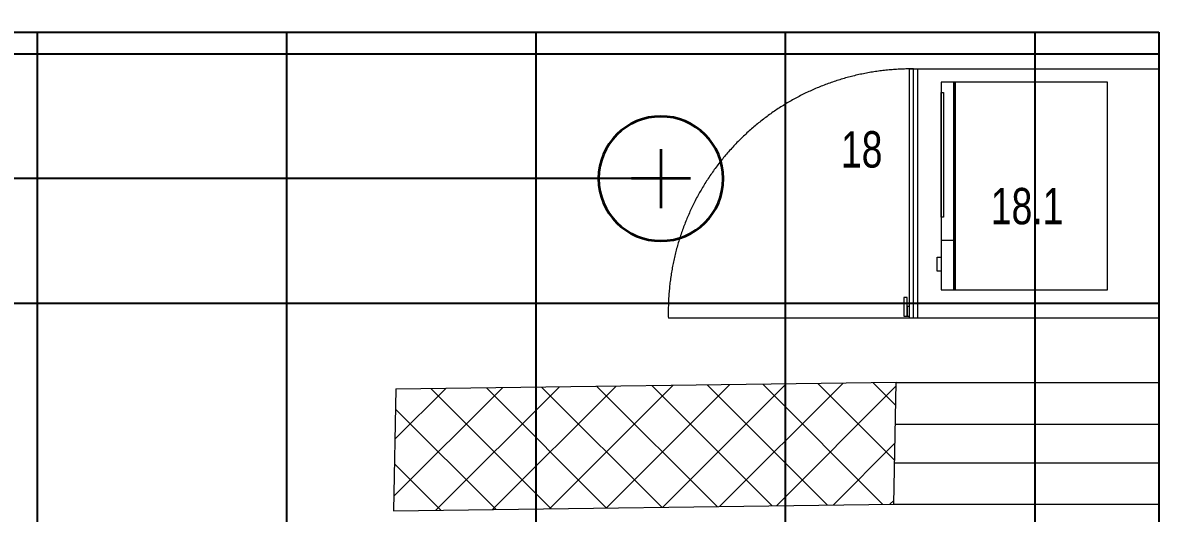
# Model space of a CAD drawing. Header units: inches. Extents: x -12418 to 57169, y -29325 to 19878.
# Drawn here: x 11365 to 14101, y -5906 to -4725 of the extents above; entities that cross this region are included whole.
import ezdxf
from ezdxf.enums import TextEntityAlignment as Align

# ---------------------------------------------------------------- set-up
doc = ezdxf.new("R2010")
doc.units = ezdxf.units.IN
doc.header["$LTSCALE"] = 25
doc.header["$MEASUREMENT"] = 0
doc.header["$PDMODE"] = 3
doc.linetypes.add('00-Ground Floor$0$DASHED', pattern=[0.75, 0.5, -0.25])
doc.layers.get('0').update_dxf_attribs({"color": 8})
doc.layers.get('Defpoints').update_dxf_attribs({"color": 8})
for name, color, linetype, lineweight in [('00-Ground Floor$0$72_EGR_EQP_TAG', 142, 'Continuous', 5), ('00-Ground Floor$0$C-HYDR-CTCH', 251, 'Continuous', 5), ('00-Ground Floor$0$Hatch', 254, 'Continuous', 5), ('00-Ground Floor$0$LOADING', 253, 'Continuous', 5), ('00-Ground Floor$0$Walls', 251, 'Continuous', 5), ('E-DIM', 6, 'Continuous', 18), ('E-LITE-CIRC-NUMB', 6, 'Continuous', 25), ('E-LITE-CLNG @ 100', 150, 'Continuous', 35), ('E-LITE-CTRL', 6, 'Continuous', 25)]:
    doc.layers.add(name, color=color, linetype=linetype, lineweight=lineweight)
doc.layers.add('00-Ground Floor$0$False Ceiling', color=251, linetype='Continuous')
doc.styles.add('00-Ground Floor$0$X3G_ENTITY_257CFD', font='swisscl.ttf', dxfattribs={"height": 200})
doc.styles.add('DC_Simplex', font='SIMPLEX.shx', dxfattribs={"width": 0.7})
doc.styles.get("Standard").update_dxf_attribs({"font": 'arial.ttf'})
doc.dimstyles.get("Standard").update_dxf_attribs({"dimtxt": 150, "dimasz": 150, "dimexe": 0.18, "dimexo": 0.0625, "dimgap": 1, "dimtad": 1, "dimdec": 0, "dimlfac": 0.1, "dimzin": 0, "dimdsep": 46, "dimtxsty": 'Standard', "dimcen": 0.09, "dimclrd": 256, "dimclrt": 7, "dimadec": 0, "dimazin": 0, "dimtfac": 1, "dimtdec": 0, "dimtofl": 0, "dimtmove": 0, "dimatfit": 3, "dimfxl": 1, "dimtolj": 1, "dimtzin": 0, "dimarcsym": 0})

# ---------------------------------------------------------------- blocks, each defined once
blk = doc.blocks.new('00-Ground Floor$0$MICROWAVE')
at = {"layer": '00-Ground Floor$0$LOADING'}
for p, q in [((35.6435, -3.5463), (35.6435, -3.9463)), ((36.1435, -3.5463), (35.6435, -3.5463)), ((35.6883, -3.5368), (35.7218, -3.5368)), ((35.6883, -3.5463), (35.6883, -3.5368)), ((35.7218, -3.5463), (35.6883, -3.5463)), ((35.7218, -3.5368), (35.7218, -3.5463)), ((35.7624, -3.5463), (35.7624, -3.5771)), ((35.818, -3.5463), (36.1181, -3.5463)), ((35.818, -3.5523), (35.818, -3.5463)), ((36.1181, -3.5523), (35.818, -3.5523)), ((36.1181, -3.5463), (36.1181, -3.5523)), ((36.1435, -3.9463), (36.1435, -3.5463)), ((35.6435, -3.5771), (36.1435, -3.5771)), ((35.6435, -3.5783), (36.1435, -3.5783)), ((35.6435, -3.5796), (36.1435, -3.5796)), ((35.6435, -3.5808), (36.1435, -3.5808)), ((35.6435, -3.9463), (36.1435, -3.9463))]:
    blk.add_line(p, q, dxfattribs=at)
blk = doc.blocks.new('00-Ground Floor$0$UNDER COUNTER FRIDGE')
at = {"layer": '00-Ground Floor$0$LOADING', "ltscale": 10}
blk.add_line((35.575, -3.49), (35.575, -2.89), dxfattribs=at)
at = {"layer": '00-Ground Floor$0$LOADING'}
for p, q in [((35.575, -3.47), (36.175, -3.47)), ((35.575, -4.07), (35.575, -3.47)), ((36.175, -3.47), (36.175, -4.07)), ((35.575, -3.48), (36.175, -3.48)), ((35.575, -3.49), (36.175, -3.49)), ((36.175, -4.07), (35.575, -4.07))]:
    blk.add_line(p, q, dxfattribs=at)
for points in [[(35.58, -3.4648), (35.6243, -3.4648), (35.6243, -3.4564), (35.58, -3.4564)], [(35.58, -3.47), (35.6031, -3.47), (35.6031, -3.4648), (35.58, -3.4648)]]:
    blk.add_lwpolyline(points, close=True, dxfattribs=at)
at = {"layer": '00-Ground Floor$0$LOADING', "linetype": '00-Ground Floor$0$DASHED', "ltscale": 10}
blk.add_arc((35.5899, -3.475), 0.5852, 359.5104, 91.4525, dxfattribs=at)
blk = doc.blocks.new('00-Ground Floor$0$A$Ce9e1c4c3')
at = {"layer": '00-Ground Floor$0$False Ceiling', "color": 254}
for p, q in [((-89502.1, -4747.4, 0), (-85902.1, -4747.4, 0)), ((-85902.1, -4747.4, 0), (-85902.1, -8477.4, 0))]:
    blk.add_line(p, q, dxfattribs=at)
at = {"layer": '00-Ground Floor$0$False Ceiling', "color": 254, "linetype": 'Continuous'}
for p, q in [((-88600, -8477.4), (-88600, -4747.4)), ((-88000, -8477.4), (-88000, -4747.4)), ((-87400, -8477.4), (-87400, -4747.4)), ((-86800, -8477.4), (-86800, -4747.4)), ((-86200, -8477.4), (-86200, -4747.4)), ((-89502.1, -4800), (-85902.1, -4800)), ((-89502.1, -5400), (-85902.1, -5400))]:
    blk.add_line(p, q, dxfattribs=at)
blk = doc.blocks.new('00-Ground Floor')
at = {"layer": '00-Ground Floor$0$Hatch'}
h = blk.add_hatch(dxfattribs=at)
h.set_pattern_fill('ANSI37', color=256, scale=30)
h.set_pattern_definition([(45, (-1981.42, -13099.68), (-67.35192, 67.35192), []), (135, (-1981.42, -13099.68), (-67.35192, -67.35192), [])])
h.paths.add_polyline_path([(48971.2, 8818.2), (48367.3, 8810.1), (48371.2, 8521.7), (48975.1, 8529.8)])
h.paths.add_polyline_path([(41810.5, 8810.5), (41227, 8805), (41207, 8513.7), (41790.5, 8519.1)])
h.paths.add_polyline_path([(27433.5, 8803.1), (26834.4, 8799), (26828.7, 8506), (27427.8, 8510)])
h.paths.add_polyline_path([(34618.7, 8805.3), (34017.5, 8797.8), (34009.3, 8512.1), (34610.5, 8519.6)])
h.paths.add_polyline_path([(20214.3, 8812.4), (19607.8, 8790.5), (19622.4, 8498), (20228.8, 8519.8)])
h.paths.add_polyline_path([(13477.7, 8802), (12255.7, 8825.9), (12249.3, 8529.8), (13471.3, 8505.8)])
h.paths.add_polyline_path([(13491.8, 1601.9), (12276.8, 1586.2), (12263.3, 1293.7), (13478.3, 1309.4)])
h.paths.add_polyline_path([(13465.7, -5591.3), (12262.6, -5607.3), (12256.9, -5900.3), (13460, -5884.3)])
h.paths.add_polyline_path([(13484.2, -12790), (12287.5, -12801.4), (12290.4, -13095.9), (13487, -13084.4)])
h.paths.add_polyline_path([(5849.2, -12787.9), (5245.6, -12791.6), (5256.3, -13077.1), (5859.8, -13073.4)])
h.paths.add_polyline_path([(5833.8, -5589.9), (5236.9, -5588.3), (5236.8, -5889.5), (5833.6, -5891)])
h.paths.add_polyline_path([(5843.6, 1599.7), (5224.3, 1600.9), (5213.7, 1298), (5833, 1296.7)])
h.paths.add_polyline_path([(5820.3, 8779.1), (5219.7, 8793.5), (5216, 8503.9), (5816.7, 8489.4)])
h.paths.add_polyline_path([(-1378.8, 8777.2), (-1981.4, 8799.9), (-1979.5, 8511.6), (-1376.9, 8488.9)])
h.paths.add_polyline_path([(-1371.1, -5601.1), (-1973.1, -5608.1), (-1969.7, -5899.7), (-1367.7, -5892.7)])
h.paths.add_polyline_path([(-1353.5, -12795.7), (-1951.9, -12796.7), (-1947.1, -13097.4), (-1348.7, -13096.4)])
h.paths.add_polyline_path([(20233.2, -12782.5), (19627.5, -12795.4), (19633.2, -13096.6), (20238.9, -13083.7)])
h.paths.add_polyline_path([(20226.6, -5590), (19632.3, -5607.6), (19634.4, -5904.1), (20228.7, -5886.6)])
h.paths.add_polyline_path([(20217.9, 1618), (19619, 1610.4), (19623, 1310.2), (20221.9, 1317.9)])
h.paths.add_polyline_path([(27418.3, 1602.8), (26816.3, 1607.5), (26820.6, 1315.3), (27422.5, 1310.7)])
h.paths.add_polyline_path([(27422, -5579.9), (26818.1, -5597.5), (26831.6, -5897.5), (27431.7, -5876.5)])
h.paths.add_polyline_path([(27438.1, -12795.9), (26834.3, -12789.3), (26831.9, -13075), (27435.7, -13081.6)])
h.paths.add_polyline_path([(34636.6, -12785.4), (34039.3, -12800), (34048.3, -13099.7), (34645.6, -13085.1)])
h.paths.add_polyline_path([(34629.3, -5597.1), (34028, -5595.2), (34029.2, -5892.4), (34630.4, -5894.3)])
h.paths.add_polyline_path([(34592.8, 1606.7), (34012, 1611.4), (34031.7, 1321.6), (34612.5, 1316.9)])
h.paths.add_polyline_path([(41796.2, 1606), (41198.6, 1619.8), (41200.6, 1327.8), (41798.2, 1314.1)])
h.paths.add_polyline_path([(41797.2, -5592.6), (41228.8, -5600.2), (41230.6, -5894.3), (41799, -5886.7)])
h.paths.add_polyline_path([(41834.3, -12789.7), (41229, -12792.4), (41230.4, -13096.9), (41835.6, -13094.3)])
h.paths.add_polyline_path([(49008.5, -12790.2), (48420.5, -12774.1), (48407.3, -13081.4), (48995.3, -13097.4)])
h.paths.add_polyline_path([(48992.7, -5590.8), (48389.5, -5589.7), (48387.5, -5886.2), (48990.7, -5887.3)])
at = {"layer": '00-Ground Floor$0$C-HYDR-CTCH', "elevation": 301952, "flags": 128}
blk.add_lwpolyline([(12262.6, -5606.4), (12256.9, -5900.3), (13460, -5884.3), (13465.7, -5591.3), (12262.1, -5607.3)], dxfattribs=at)
at = {"layer": '00-Ground Floor$0$Walls'}
for p, q in [((10497.9, -4747.4, 0), (14097.9, -4747.4, 0)), ((14097.9, -8477.4, 0), (14097.9, -4747.4, 0)), ((13465.7, -5591.3, 301952), (14097.9, -5591.3, 0)), ((13465.7, -5691.3, 301952), (14097.9, -5691.3, 0)), ((13460, -5784.3, 301952), (14097.9, -5784.3, -2726.8)), ((13460, -5884.3, 301952), (14097.9, -5884.3, -2726.8))]:
    blk.add_line(p, q, dxfattribs=at)
at = {"layer": '00-Ground Floor$0$False Ceiling', "color": 254}
blk.add_blockref('00-Ground Floor$0$A$Ce9e1c4c3', (100000, 0), dxfattribs=at)
at = {"layer": '00-Ground Floor$0$LOADING', "xscale": 1000, "yscale": 1000, "zscale": 1000, "rotation": 89.99999999999999}
for name in ['00-Ground Floor$0$UNDER COUNTER FRIDGE', '00-Ground Floor$0$MICROWAVE']:
    blk.add_blockref(name, (10027.9, -41011.2, 0), dxfattribs=at)
at = {"layer": '00-Ground Floor$0$72_EGR_EQP_TAG', "char_height": 87.47, "attachment_point": 2, "style": '00-Ground Floor$0$X3G_ENTITY_257CFD'}
for s, insert in [('18', (13383.1, -4986.1, 0)), ('18.1', (13781, -5122.8, 0))]:
    blk.add_mtext(s, dxfattribs=dict(at, insert=insert))
blk = doc.blocks.new('DC_LT-CL-Point')
for p, q in [((0, -0.711), (0, 0.711)), ((0.711, 0), (-0.711, 0))]:
    blk.add_line(p, q)
blk.add_circle((0, 0), 1.5)
at = {"layer": 'E-LITE-CIRC-NUMB', "style": 'DC_Simplex', "width": 0.7, "flags": 8}
blk.add_attdef('CIRCUIT', text='', height=2, rotation=360, dxfattribs=at).set_placement((-3.364, 1.5), align=Align.RIGHT)
at = {"layer": 'E-LITE-CTRL', "style": 'DC_Simplex', "width": 0.7, "flags": 8}
blk.add_attdef('CONTROL', (3.364, -3.498), '', height=2, rotation=360, dxfattribs=at)
blk = doc.blocks.new('*D290')
at = {"layer": 'Defpoints', "color": 0, "transparency": 16777216}
for p in [(12900, -5100.4), (10721.8, -5700), (11100, -5700)]:
    blk.add_point(p, dxfattribs=at)
at = {"layer": 'E-DIM', "color": 0, "lineweight": -2, "transparency": 16777216}
for p, q in [((12899.9, -5100.4), (10721.6, -5100.4)), ((11099.9, -5700), (10721.6, -5700))]:
    blk.add_line(p, q, dxfattribs=at)
at = {"layer": 'E-DIM', "lineweight": -2, "transparency": 16777216}
blk.add_line((10721.8, -5250.4), (10721.8, -5550), dxfattribs=at)
at = {"layer": 'E-DIM', "transparency": 16777216}
for points in [[(10696.8, -5250.4), (10746.8, -5250.4), (10721.8, -5100.4)], [(10696.8, -5550), (10746.8, -5550), (10721.8, -5700)]]:
    blk.add_solid(points, dxfattribs=at)
at = {"layer": 'E-DIM', "color": 7, "transparency": 16777216, "insert": (10644.2, -5400.2), "char_height": 150, "attachment_point": 5, "rotation": 90}
blk.add_mtext('\\A1;60', dxfattribs=at)

msp = doc.modelspace()

# ---------------------------------------------------------------- block references
msp.add_blockref('00-Ground Floor', (0, 0))
at = {"layer": 'E-LITE-CLNG @ 100', "xscale": -100, "yscale": 100, "zscale": 100, "rotation": 180}
msp.add_blockref('DC_LT-CL-Point', (12900, -5100.4), dxfattribs=at)

# ---------------------------------------------------------------- dimensions: what is measured, and where the dimension line sits
at = {"layer": 'E-DIM'}
dim = msp.add_linear_dim(base=(10721.8, -5700), p1=(12900, -5100.4), p2=(11100, -5700), angle=90, dimstyle='Standard', dxfattribs=at)
dim.commit()
dim.dimension.update_dxf_attribs({"geometry": '*D290', "text_midpoint": (10644.2, -5400.2)})

doc.saveas('drawing.dxf')
